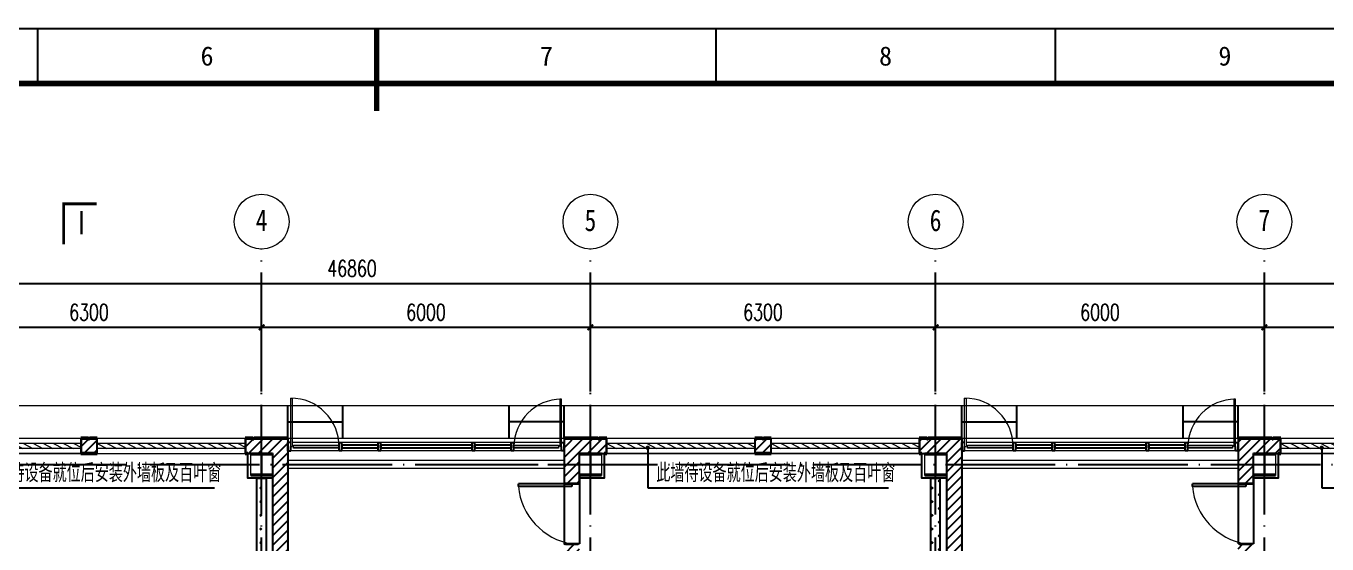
# Model space of a CAD drawing. Extents: x 3213259 to 3716512, y 332899 to 392399.
# Drawn here: x 3502183 to 3525925, y 382183 to 391638 of the extents above; entities that cross this region are included whole.
import ezdxf

# ---------------------------------------------------------------- set-up
doc = ezdxf.new("R2010")
doc.units = 0
doc.header["$LTSCALE"] = 1000
doc.header["$MEASUREMENT"] = 0
doc.linetypes.add('DOTE', pattern=[2.42, 2, -0.2, 0.02, -0.2])
doc.linetypes.add('HIDDEN', pattern=[0.375, 0.25, -0.125])
for name, color, linetype, lineweight in [('A-DOOR', 31, 'Continuous', 20), ('A-FLOR', 192, 'Continuous', 20), ('A-GLAZ-CURT', 52, 'Continuous', 20), ('A-GLAZ-CWMG', 51, 'Continuous', 20), ('A-Wall', 2, 'Continuous', 9), ('JZX_ViewLine', 30, 'Continuous', 0), ('S-GRID-IDEN', 7, 'Continuous', 18), ('window', 141, 'Continuous', 5)]:
    doc.layers.add(name, color=color, linetype=linetype, lineweight=lineweight)
for name, color, linetype in [('AXIS', 3, 'Continuous'), ('COLUMN', 2, 'Continuous'), ('DIM_LEAD', 3, 'Continuous'), ('DIM_SYMB', 3, 'Continuous'), ('DOTE', 1, 'DOTE'), ('JQFrame_DefaultLayer', 7, 'Continuous'), ('PUB_HATCH', 8, 'Continuous'), ('PUB_TEXT', 7, 'Continuous'), ('PUB_WALL', 9, 'Continuous'), ('sb', 6, 'Continuous'), ('STAIR', 40, 'Continuous'), ('WALL', 7, 'Continuous'), ('WALL-MOVE', 6, 'Continuous'), ('门坎', 4, 'Continuous'), ('防火外包', 12, 'Continuous')]:
    doc.layers.add(name, color=color, linetype=linetype)
doc.styles.add('_TCH_DIM_T3', font='SIMPLEX.shx', dxfattribs={"width": 0.705882, "bigfont": 'GBCBIG'})
doc.styles.add('JQFrame_markText', font='txt')
doc.styles.add('sepd_yb2', font='sepd_gbe.shx', dxfattribs={"width": 0.8, "bigfont": 'sepd_gbc.shx'})
doc.dimstyles.new('_TCH_ARCH&&100', dxfattribs={"dimtxt": 297.5, "dimasz": 100, "dimexe": 250, "dimexo": 300, "dimgap": 126.25, "dimtad": 1, "dimdec": 0, "dimzin": 0, "dimdsep": 46, "dimtxsty": '_TCH_DIM_T3', "dimblk": 'ARCHTICK', "dimcen": 0.09, "dimclrt": 7, "dimazin": 2, "dimtfac": 1, "dimtdec": 0, "dimtix": 1, "dimtmove": 2, "dimatfit": 3, "dimfxl": 1, "dimtolj": 1, "dimtzin": 0, "dimarcsym": 0})
pattern_1 = [(45, (-451208.51, -430878.23), (-88.388383, 88.388383), [])]
pattern_2 = [(45, (-451208.51, -430878.26), (-88.388383, 88.388383), [])]
pattern_3 = [(45, (-451166.04, -430932.16), (-125.000003, 125.000003), [40, -136.7767]), (135, (-450887.75, -430932.16), (-125.000003, -125.000003), [40, -136.7767])]

# ---------------------------------------------------------------- blocks, each defined once
blk = doc.blocks.new('轴网 - M_轴线标头 - 圆-208176--3_200m层平面图')
at = {"layer": 'S-GRID-IDEN'}
blk.add_circle((0, 0), 5, dxfattribs=at)
blk = doc.blocks.new('门嵌板_单开门2 - 门嵌板_单开门2-599347-_0_000m层平面图')
at = {"layer": 'A-DOOR'}
for p, q in [((-432.5, 15), (-432.5, 25)), ((-432.5, 25), (392.5, 25)), ((-432.5, -25), (-432.5, 15)), ((-432.5, 15), (392.5, 15)), ((392.5, 25), (392.5, 15)), ((392.5, 15), (392.5, -25)), ((392.5, -25), (-432.5, -25))]:
    blk.add_line(p, q, dxfattribs=at)
at = {"layer": 'A-DOOR', "lineweight": 15}
for p, q in [((442.5, 0), (417.5, 0)), ((417.5, -885), (417.5, 0)), ((442.5, 0), (442.5, -885)), ((442.5, -885), (417.5, -885))]:
    blk.add_line(p, q, dxfattribs=at)
blk.add_arc((442.5, 0), 885, 180, 270, dxfattribs=at)
blk = doc.blocks.new('门嵌板_单开门2 - 门嵌板_单开门2-599500-_0_000m层平面图')
at = {"layer": 'A-DOOR', "lineweight": 15}
for p, q in [((432.5, 865), (407.5, 865)), ((407.5, 865), (407.5, 0)), ((432.5, 0), (432.5, 865)), ((432.5, 0), (407.5, 0))]:
    blk.add_line(p, q, dxfattribs=at)
at = {"layer": 'A-DOOR'}
for p, q in [((-442.5, -15), (-442.5, 25)), ((-442.5, 25), (382.5, 25)), ((382.5, 25), (382.5, -15)), ((-442.5, -25), (-442.5, -15)), ((382.5, -15), (-442.5, -15)), ((382.5, -25), (-442.5, -25)), ((382.5, -15), (382.5, -25))]:
    blk.add_line(p, q, dxfattribs=at)
at = {"layer": 'A-DOOR', "lineweight": 15}
blk.add_arc((432.5, 0), 865, 90, 180, dxfattribs=at)
blk = doc.blocks.new('百叶 - 百叶-579332-_0_000m层平面图')
at = {"layer": 'A-GLAZ-CURT', "lineweight": 25}
for p, q in [((332, 25), (-332, 25)), ((-332, 25), (-332, -25)), ((332, 25), (332, -25)), ((-332, -25), (332, -25))]:
    blk.add_line(p, q, dxfattribs=at)
blk = doc.blocks.new('百叶 - 百叶-579357-_0_000m层平面图')
at = {"layer": 'A-GLAZ-CURT', "lineweight": 25}
for p, q in [((832, 25), (-832, 25)), ((-832, 25), (-832, -25)), ((832, 25), (832, -25)), ((-832, -25), (832, -25))]:
    blk.add_line(p, q, dxfattribs=at)
blk = doc.blocks.new('矩形竖梃 - 50 x 150mm-465404-_0_000m层平面图')
at = {"layer": 'A-GLAZ-CWMG'}
for p, q in [((-914, 12485), (-1774, 12485)), ((-914, 12335), (-1799, 12335))]:
    blk.add_line(p, q, dxfattribs=at)
blk = doc.blocks.new('矩形竖梃 - 50 x 150mm-465342-_0_000m层平面图')
at = {"layer": 'A-GLAZ-CWMG', "lineweight": 25}
for p, q in [((0, 75), (-50, 75)), ((-50, 75), (-50, 0)), ((0, 75), (0, -75)), ((-50, -75), (0, -75))]:
    blk.add_line(p, q, dxfattribs=at)
blk = doc.blocks.new('矩形竖梃 - 50 x 150mm-465405-_0_000m层平面图')
at = {"layer": 'A-GLAZ-CWMG', "lineweight": 25}
for p, q in [((25, 75), (-25, 75)), ((-25, 75), (-25, -75)), ((25, 75), (25, -75)), ((-25, -75), (25, -75))]:
    blk.add_line(p, q, dxfattribs=at)
blk = doc.blocks.new('矩形竖梃 - 50 x 150mm-465409-_0_000m层平面图')
at = {"layer": 'A-GLAZ-CWMG'}
for p, q in [((2226, 12485), (1562, 12485)), ((2226, 12335), (1562, 12335))]:
    blk.add_line(p, q, dxfattribs=at)
blk = doc.blocks.new('矩形竖梃 - 50 x 150mm-465410-_0_000m层平面图')
at = {"layer": 'A-GLAZ-CWMG'}
for p, q in [((1512, 12485), (-151, 12485)), ((1512, 12335), (-151, 12335))]:
    blk.add_line(p, q, dxfattribs=at)
blk = doc.blocks.new('矩形竖梃 - 50 x 150mm-465350-_0_000m层平面图')
at = {"layer": 'A-GLAZ-CWMG', "lineweight": 25}
for p, q in [((0, 75), (-50, 75)), ((-50, 75), (-50, 0)), ((0, 75), (0, -75)), ((-50, -75), (0, -75))]:
    blk.add_line(p, q, dxfattribs=at)
blk = doc.blocks.new('矩形竖梃 - 50 x 150mm-465417-_0_000m层平面图')
at = {"layer": 'A-GLAZ-CWMG', "lineweight": 25}
for p, q in [((25, 75), (-25, 75)), ((-25, 75), (-25, -75)), ((25, 75), (25, -75)), ((-25, -75), (25, -75))]:
    blk.add_line(p, q, dxfattribs=at)
blk = doc.blocks.new('矩形竖梃 - 50 x 150mm-465421-_0_000m层平面图')
at = {"layer": 'A-GLAZ-CWMG'}
for p, q in [((3116, 12485), (2276, 12485)), ((3141, 12335), (2276, 12335))]:
    blk.add_line(p, q, dxfattribs=at)
blk = doc.blocks.new('矩形竖梃 - 50 x 150mm-V2-_0_000m层平面图')
at = {"layer": 'A-GLAZ-CWMG', "lineweight": 25}
for p, q in [((25, 75), (-25, 75)), ((-25, 75), (-25, -75)), ((25, 75), (25, 25)), ((-25, -75), (25, -75)), ((25, -25), (25, -75))]:
    blk.add_line(p, q, dxfattribs=at)
blk = doc.blocks.new('400X400初设工字钢柱')
at = {"layer": 'COLUMN'}
for p, q in [((1414526, 738369), (1414126, 738369)), ((1414126, 738369), (1414126, 738353)), ((1414126, 738353), (1414321, 738353)), ((1414321, 738353), (1414321, 737985)), ((1414331, 737985), (1414331, 738353)), ((1414331, 738353), (1414526, 738353)), ((1414526, 738353), (1414526, 738369)), ((1414321, 737985), (1414126, 737985)), ((1414126, 737985), (1414126, 737969)), ((1414126, 737969), (1414526, 737969)), ((1414526, 737985), (1414331, 737985)), ((1414526, 737969), (1414526, 737985))]:
    blk.add_line(p, q, dxfattribs=at)
at = {"layer": 'JZX_ViewLine'}
blk.add_lwpolyline([(1414126, 738369), (1414526, 738369), (1414526, 737969), (1414126, 737969)], close=True, dxfattribs=at)
blk = doc.blocks.new('_ArchTick')
at = {"color": 0, "linetype": 'ByBlock', "const_width": 0.4}
blk.add_lwpolyline([(-0.5, -0.5), (0.5, 0.5)], dxfattribs=at)
blk = doc.blocks.new('*D88')
at = {"layer": 'AXIS', "color": 0, "lineweight": -2}
for p, q in [((1896632, 328076), (1896632, 329020)), ((1943492, 328076), (1943492, 329020)), ((1896632, 328770), (1943492, 328770))]:
    blk.add_line(p, q, dxfattribs=at)
at = {"layer": 'Defpoints', "color": 0}
for p in [(1943492, 328770), (1896632, 327776), (1943492, 327776)]:
    blk.add_point(p, dxfattribs=at)
at = {"layer": 'AXIS', "color": 0, "lineweight": -2, "xscale": 100, "yscale": 100, "zscale": 100, "rotation": 180}
blk.add_blockref('_ArchTick', (1896632, 328770), dxfattribs=at)
at = {"layer": 'AXIS', "color": 0, "lineweight": -2, "xscale": 100, "yscale": 100, "zscale": 100}
blk.add_blockref('_ArchTick', (1943492, 328770), dxfattribs=at)
at = {"layer": 'AXIS', "color": 7, "insert": (1920062, 329045), "char_height": 297.5, "attachment_point": 5, "style": '_TCH_DIM_T3'}
blk.add_mtext('\\A1;46860', dxfattribs=at)
blk = doc.blocks.new('*D92')
at = {"layer": 'AXIS', "color": 0, "lineweight": -2}
for p, q in [((1912112, 326797), (1912112, 328220)), ((1918412, 326797), (1918412, 328220)), ((1912112, 327970), (1918412, 327970))]:
    blk.add_line(p, q, dxfattribs=at)
at = {"layer": 'Defpoints', "color": 0}
for p in [(1918412, 327970), (1912112, 326497), (1918412, 326497)]:
    blk.add_point(p, dxfattribs=at)
at = {"layer": 'AXIS', "color": 0, "lineweight": -2, "xscale": 100, "yscale": 100, "zscale": 100, "rotation": 180}
blk.add_blockref('_ArchTick', (1912112, 327970), dxfattribs=at)
at = {"layer": 'AXIS', "color": 0, "lineweight": -2, "xscale": 100, "yscale": 100, "zscale": 100}
blk.add_blockref('_ArchTick', (1918412, 327970), dxfattribs=at)
at = {"layer": 'AXIS', "color": 7, "insert": (1915262, 328245), "char_height": 297.5, "attachment_point": 5, "style": '_TCH_DIM_T3'}
blk.add_mtext('\\A1;6300', dxfattribs=at)
blk = doc.blocks.new('*D93')
at = {"layer": 'AXIS', "color": 0, "lineweight": -2}
for p, q in [((1918412, 326797), (1918412, 328220)), ((1924412, 326797), (1924412, 328220)), ((1918412, 327970), (1924412, 327970))]:
    blk.add_line(p, q, dxfattribs=at)
at = {"layer": 'Defpoints', "color": 0}
for p in [(1924412, 327970), (1918412, 326497), (1924412, 326497)]:
    blk.add_point(p, dxfattribs=at)
at = {"layer": 'AXIS', "color": 0, "lineweight": -2, "xscale": 100, "yscale": 100, "zscale": 100, "rotation": 180}
blk.add_blockref('_ArchTick', (1918412, 327970), dxfattribs=at)
at = {"layer": 'AXIS', "color": 0, "lineweight": -2, "xscale": 100, "yscale": 100, "zscale": 100}
blk.add_blockref('_ArchTick', (1924412, 327970), dxfattribs=at)
at = {"layer": 'AXIS', "color": 7, "insert": (1921412, 328245), "char_height": 297.5, "attachment_point": 5, "style": '_TCH_DIM_T3'}
blk.add_mtext('\\A1;6000', dxfattribs=at)
blk = doc.blocks.new('*D94')
at = {"layer": 'AXIS', "color": 0, "lineweight": -2}
for p, q in [((1924412, 326797), (1924412, 328220)), ((1930712, 326797), (1930712, 328220)), ((1924412, 327970), (1930712, 327970))]:
    blk.add_line(p, q, dxfattribs=at)
at = {"layer": 'Defpoints', "color": 0}
for p in [(1930712, 327970), (1924412, 326497), (1930712, 326497)]:
    blk.add_point(p, dxfattribs=at)
at = {"layer": 'AXIS', "color": 0, "lineweight": -2, "xscale": 100, "yscale": 100, "zscale": 100, "rotation": 180}
blk.add_blockref('_ArchTick', (1924412, 327970), dxfattribs=at)
at = {"layer": 'AXIS', "color": 0, "lineweight": -2, "xscale": 100, "yscale": 100, "zscale": 100}
blk.add_blockref('_ArchTick', (1930712, 327970), dxfattribs=at)
at = {"layer": 'AXIS', "color": 7, "insert": (1927562, 328245), "char_height": 297.5, "attachment_point": 5, "style": '_TCH_DIM_T3'}
blk.add_mtext('\\A1;6300', dxfattribs=at)
blk = doc.blocks.new('*D95')
at = {"layer": 'AXIS', "color": 0, "lineweight": -2}
for p, q in [((1930712, 326797), (1930712, 328220)), ((1936712, 326797), (1936712, 328220)), ((1930712, 327970), (1936712, 327970))]:
    blk.add_line(p, q, dxfattribs=at)
at = {"layer": 'Defpoints', "color": 0}
for p in [(1936712, 327970), (1930712, 326497), (1936712, 326497)]:
    blk.add_point(p, dxfattribs=at)
at = {"layer": 'AXIS', "color": 0, "lineweight": -2, "xscale": 100, "yscale": 100, "zscale": 100, "rotation": 180}
blk.add_blockref('_ArchTick', (1930712, 327970), dxfattribs=at)
at = {"layer": 'AXIS', "color": 0, "lineweight": -2, "xscale": 100, "yscale": 100, "zscale": 100}
blk.add_blockref('_ArchTick', (1936712, 327970), dxfattribs=at)
at = {"layer": 'AXIS', "color": 7, "insert": (1933712, 328245), "char_height": 297.5, "attachment_point": 5, "style": '_TCH_DIM_T3'}
blk.add_mtext('\\A1;6000', dxfattribs=at)
blk = doc.blocks.new('*D96')
at = {"layer": 'AXIS', "color": 0, "lineweight": -2}
for p, q in [((1936712, 326797), (1936712, 328220)), ((1943012, 326797), (1943012, 328220)), ((1936712, 327970), (1943012, 327970))]:
    blk.add_line(p, q, dxfattribs=at)
at = {"layer": 'Defpoints', "color": 0}
for p in [(1943012, 327970), (1936712, 326497), (1943012, 326497)]:
    blk.add_point(p, dxfattribs=at)
at = {"layer": 'AXIS', "color": 0, "lineweight": -2, "xscale": 100, "yscale": 100, "zscale": 100, "rotation": 180}
blk.add_blockref('_ArchTick', (1936712, 327970), dxfattribs=at)
at = {"layer": 'AXIS', "color": 0, "lineweight": -2, "xscale": 100, "yscale": 100, "zscale": 100}
blk.add_blockref('_ArchTick', (1943012, 327970), dxfattribs=at)
at = {"layer": 'AXIS', "color": 7, "insert": (1939862, 328245), "char_height": 297.5, "attachment_point": 5, "style": '_TCH_DIM_T3'}
blk.add_mtext('\\A1;6300', dxfattribs=at)
blk = doc.blocks.new('$WINLIB2D$00000039')
at = {"color": 0}
for points in [[(-0.5, 0.5), (-0.5, -0.5)], [(0.5, 0.5), (-0.5, 0.5)], [(0.5, -0.5), (0.5, 0.5)], [(-0.5, 0.1667), (0.5, 0.1667)], [(-0.3839, -0.1667), (-0.448, 0.1667)], [(-0.3159, -0.1667), (-0.38, 0.1667)], [(-0.2479, -0.1667), (-0.312, 0.1667)], [(-0.1799, -0.1667), (-0.244, 0.1667)], [(-0.1119, -0.1667), (-0.176, 0.1667)], [(-0.0439, -0.1667), (-0.108, 0.1667)], [(0.0241, -0.1667), (-0.04, 0.1667)], [(0.0921, -0.1667), (0.028, 0.1667)], [(0.16, -0.1667), (0.0959, 0.1667)], [(0.228, -0.1667), (0.1639, 0.1667)], [(0.296, -0.1667), (0.2319, 0.1667)], [(0.364, -0.1667), (0.2999, 0.1667)], [(0.432, -0.1667), (0.3679, 0.1667)], [(0.5, -0.1667), (0.4359, 0.1667)], [(-0.4519, -0.1667), (-0.5, 0.0836)], [(-0.5, -0.1667), (0.5, -0.1667)], [(0.5, -0.5), (-0.5, -0.5)]]:
    blk.add_lwpolyline(points, dxfattribs=at)
blk = doc.blocks.new('JQStandardFrame-{1005C27A1A9F43F09286A26DEECC45FF}')
at = {"layer": 'JQFrame_DefaultLayer', "color": 3, "const_width": 1}
blk.add_lwpolyline([(371.5, 420), (371.5, 405)], dxfattribs=at)
at = {"layer": 'JQFrame_DefaultLayer', "color": 3}
blk.add_lwpolyline([(0, 0), (743, 0), (743, 420), (0, 420)], close=True, dxfattribs=at)
for points in [[(309.58, 420), (309.58, 410)], [(371.5, 420), (371.5, 410)], [(433.42, 420), (433.42, 410)], [(495.33, 420), (495.33, 410)]]:
    blk.add_lwpolyline(points, dxfattribs=at)
at = {"layer": 'JQFrame_DefaultLayer', "color": 3, "const_width": 1}
blk.add_lwpolyline([(25, 10), (733, 10), (733, 410), (25, 410)], close=True, dxfattribs=at)
at = {"layer": 'JQFrame_DefaultLayer', "color": 3, "char_height": 3.5, "attachment_point": 5, "style": 'JQFrame_markText'}
for s, insert in [('6', (340.54, 415)), ('7', (402.46, 415)), ('8', (464.37, 415)), ('9', (526.29, 415))]:
    blk.add_mtext(s, dxfattribs=dict(at, insert=insert))
blk = doc.blocks.new('D1')
at = {"layer": 'PUB_HATCH'}
h = blk.add_hatch(dxfattribs=at)
h.set_pattern_fill('普通砖', color=256, scale=50, style=0)
h.set_pattern_definition(pattern_1)
h.paths.add_polyline_path([(1915112.3, 325665.1), (1915412.3, 325665.1), (1915412.3, 325945.1), (1915112.3, 325945.1)])
h = blk.add_hatch(dxfattribs=at)
h.set_pattern_fill('普通砖', color=256, scale=50, style=0)
h.set_pattern_definition(pattern_1)
h.paths.add_polyline_path([(1918612.3, 325665.1), (1918892.3, 325945.1), (1918112.3, 325945.1), (1918112.3, 325665.1)])
h = blk.add_hatch(dxfattribs=at)
h.set_pattern_fill('普通砖', color=256, scale=50, style=0)
h.set_pattern_definition(pattern_2)
h.paths.add_polyline_path([(1918892.3, 325945.1), (1918612.3, 325665.1), (1918612.3, 316065.1), (1918892.3, 316345.1)])
h = blk.add_hatch(dxfattribs=at)
h.set_pattern_fill('普通砖', color=256, scale=50, style=0)
h.set_pattern_definition(pattern_2)
h.paths.add_polyline_path([(1924212.3, 325665.1), (1923932.3, 325945.1), (1923932.3, 325115.1), (1924212.3, 325115.1)])
h = blk.add_hatch(dxfattribs=at)
h.set_pattern_fill('普通砖', color=256, scale=50, style=0)
h.set_pattern_definition(pattern_1)
h.paths.add_polyline_path([(1923932.3, 325945.1), (1924212.3, 325665.1), (1924712.3, 325665.1), (1924712.3, 325945.1)])
h = blk.add_hatch(dxfattribs=at)
h.set_pattern_fill('普通砖', color=256, scale=50, style=0)
h.set_pattern_definition(pattern_1)
h.paths.add_polyline_path([(1927412.3, 325665.1), (1927712.3, 325665.1), (1927712.3, 325945.1), (1927412.3, 325945.1)])
h = blk.add_hatch(dxfattribs=at)
h.set_pattern_fill('普通砖', color=256, scale=50, style=0)
h.set_pattern_definition(pattern_1)
h.paths.add_polyline_path([(1930912.3, 325665.1), (1931192.3, 325945.1), (1930412.3, 325945.1), (1930412.3, 325665.1)])
h = blk.add_hatch(dxfattribs=at)
h.set_pattern_fill('普通砖', color=256, scale=50, style=0)
h.set_pattern_definition(pattern_2)
h.paths.add_polyline_path([(1931192.3, 325945.1), (1930912.3, 325665.1), (1930912.3, 316065.1), (1931192.3, 316345.1)])
h = blk.add_hatch(dxfattribs=at)
h.set_pattern_fill('普通砖', color=256, scale=50, style=0)
h.set_pattern_definition(pattern_2)
h.paths.add_polyline_path([(1936512.3, 325665.1), (1936232.3, 325945.1), (1936232.3, 325115.1), (1936512.3, 325115.1)])
h = blk.add_hatch(dxfattribs=at)
h.set_pattern_fill('普通砖', color=256, scale=50, style=0)
h.set_pattern_definition(pattern_1)
h.paths.add_polyline_path([(1936232.3, 325945.1), (1936512.3, 325665.1), (1937012.3, 325665.1), (1937012.3, 325945.1)])
h = blk.add_hatch(dxfattribs=at)
h.set_pattern_fill('石膏板', color=256, scale=50, style=0)
h.set_pattern_definition(pattern_3)
h.paths.add_polyline_path([(1918326.3, 316115.1), (1918498.3, 316115.1), (1918498.3, 325215.1), (1918326.3, 325215.1)])
h = blk.add_hatch(dxfattribs=at)
h.set_pattern_fill('石膏板', color=256, scale=50, style=0)
h.set_pattern_definition(pattern_3)
h.paths.add_polyline_path([(1930626.3, 316115.1), (1930798.3, 316115.1), (1930798.3, 325215.1), (1930626.3, 325215.1)])
h = blk.add_hatch(dxfattribs=at)
h.set_pattern_fill('普通砖', color=256, scale=50, style=0)
h.set_pattern_definition(pattern_2)
h.paths.add_polyline_path([(1924212.3, 317445.1), (1924212.3, 324015.1), (1923932.3, 324015.1), (1923932.3, 317445.1)])
h = blk.add_hatch(dxfattribs=at)
h.set_pattern_fill('普通砖', color=256, scale=50, style=0)
h.set_pattern_definition(pattern_2)
h.paths.add_polyline_path([(1936512.3, 317445.1), (1936512.3, 324015.1), (1936232.3, 324015.1), (1936232.3, 317445.1)])
at = {"layer": 'PUB_WALL'}
for points in [[(1915412.3, 325945.1), (1915112.3, 325945.1), (1915137.3, 325920.1), (1915387.3, 325920.1)], [(1915112.3, 325945.1), (1915112.3, 325665.1), (1915137.3, 325690.1), (1915137.3, 325920.1)], [(1915412.3, 325665.1), (1915412.3, 325945.1), (1915387.3, 325920.1), (1915387.3, 325690.1)], [(1918892.3, 325945.1), (1918112.3, 325945.1), (1918137.3, 325920.1), (1918867.3, 325920.1)], [(1918112.3, 325945.1), (1918112.3, 325665.1), (1918137.3, 325690.1), (1918137.3, 325920.1)], [(1918892.3, 325945.1), (1918892.3, 316345.1), (1918867.3, 316320.1), (1918867.3, 325920.1)], [(1923932.3, 325945.1), (1923932.3, 325115.1), (1923957.3, 325140.1), (1923957.3, 325920.1)], [(1924712.3, 325945.1), (1923932.3, 325945.1), (1923957.3, 325920.1), (1924687.3, 325920.1)], [(1924712.3, 325665.1), (1924712.3, 325945.1), (1924687.3, 325920.1), (1924687.3, 325690.1)], [(1927712.3, 325945.1), (1927412.3, 325945.1), (1927437.3, 325920.1), (1927687.3, 325920.1)], [(1927412.3, 325945.1), (1927412.3, 325665.1), (1927437.3, 325690.1), (1927437.3, 325920.1)], [(1927712.3, 325665.1), (1927712.3, 325945.1), (1927687.3, 325920.1), (1927687.3, 325690.1)], [(1931192.3, 325945.1), (1930412.3, 325945.1), (1930437.3, 325920.1), (1931167.3, 325920.1)], [(1930412.3, 325945.1), (1930412.3, 325665.1), (1930437.3, 325690.1), (1930437.3, 325920.1)], [(1931192.3, 325945.1), (1931192.3, 316345.1), (1931167.3, 316320.1), (1931167.3, 325920.1)], [(1936232.3, 325945.1), (1936232.3, 325115.1), (1936257.3, 325140.1), (1936257.3, 325920.1)], [(1937012.3, 325945.1), (1936232.3, 325945.1), (1936257.3, 325920.1), (1936987.3, 325920.1)], [(1937012.3, 325665.1), (1937012.3, 325945.1), (1936987.3, 325920.1), (1936987.3, 325690.1)], [(1915112.3, 325665.1), (1915412.3, 325665.1), (1915387.3, 325690.1), (1915137.3, 325690.1)], [(1918112.3, 325665.1), (1918612.3, 325665.1), (1918637.3, 325690.1), (1918137.3, 325690.1)], [(1918612.3, 325665.1), (1918612.3, 316065.1), (1918637.3, 316090.1), (1918637.3, 325690.1)], [(1924212.3, 325115.1), (1924212.3, 325665.1), (1924187.3, 325690.1), (1924187.3, 325140.1)], [(1924212.3, 325665.1), (1924712.3, 325665.1), (1924687.3, 325690.1), (1924187.3, 325690.1)], [(1927412.3, 325665.1), (1927712.3, 325665.1), (1927687.3, 325690.1), (1927437.3, 325690.1)], [(1930412.3, 325665.1), (1930912.3, 325665.1), (1930937.3, 325690.1), (1930437.3, 325690.1)], [(1930912.3, 325665.1), (1930912.3, 316065.1), (1930937.3, 316090.1), (1930937.3, 325690.1)], [(1936512.3, 325115.1), (1936512.3, 325665.1), (1936487.3, 325690.1), (1936487.3, 325140.1)], [(1936512.3, 325665.1), (1937012.3, 325665.1), (1936987.3, 325690.1), (1936487.3, 325690.1)], [(1918326.3, 316115.1), (1918326.3, 325215.1), (1918338.8, 325215.1), (1918338.8, 316115.1)], [(1918326.3, 325215.1), (1918498.3, 325215.1), (1918498.3, 325202.6), (1918326.3, 325202.6)], [(1918498.3, 316115.1), (1918498.3, 325215.1), (1918485.8, 325215.1), (1918485.8, 316115.1)], [(1923932.3, 325115.1), (1924212.3, 325115.1), (1924187.3, 325140.1), (1923957.3, 325140.1)], [(1930626.3, 316115.1), (1930626.3, 325215.1), (1930638.8, 325215.1), (1930638.8, 316115.1)], [(1930626.3, 325215.1), (1930798.3, 325215.1), (1930798.3, 325202.6), (1930626.3, 325202.6)], [(1930798.3, 316115.1), (1930798.3, 325215.1), (1930785.8, 325215.1), (1930785.8, 316115.1)], [(1936232.3, 325115.1), (1936512.3, 325115.1), (1936487.3, 325140.1), (1936257.3, 325140.1)], [(1924212.3, 324015.1), (1923932.3, 324015.1), (1923957.3, 323990.1), (1924187.3, 323990.1)], [(1936512.3, 324015.1), (1936232.3, 324015.1), (1936257.3, 323990.1), (1936487.3, 323990.1)]]:
    blk.add_hatch(color=2, dxfattribs=at).paths.add_polyline_path(points)
at = {"color": 3}
blk.add_line((1922737.9, 325464.8), (1923456.2, 325464.8), dxfattribs=at)
for p, q in [((1923097.3, 325065.1), (1923097.3, 325115.1)), ((1924072.3, 325115.1), (1923097.3, 325115.1)), ((1924072.3, 325065.1), (1923097.3, 325065.1)), ((1924072.3, 325115.1), (1924072.3, 325065.1)), ((1935397.3, 325065.1), (1935397.3, 325115.1)), ((1936372.3, 325115.1), (1935397.3, 325115.1)), ((1936372.3, 325065.1), (1935397.3, 325065.1)), ((1936372.3, 325115.1), (1936372.3, 325065.1))]:
    blk.add_line(p, q)
at = {"lineweight": 13}
for centre in [(1924270.9, 325176.9), (1936570.9, 325176.9)]:
    blk.add_arc(centre, 1178.7, 185.44328, 260.29573, dxfattribs=at)
at = {"layer": 'A-FLOR'}
for p, q in [((1918892.3, 325945.1), (1918942.3, 325945.1)), ((1918967.3, 325945.1), (1919892.3, 325945.1)), ((1922932.3, 325945.1), (1923857.3, 325945.1)), ((1923882.3, 325945.1), (1923932.3, 325945.1)), ((1931192.3, 325945.1), (1931242.3, 325945.1)), ((1931267.3, 325945.1), (1932192.3, 325945.1)), ((1935232.3, 325945.1), (1936157.3, 325945.1)), ((1936182.3, 325945.1), (1936232.3, 325945.1)), ((1923932.3, 325540.1), (1918892.3, 325540.1)), ((1936232.3, 325540.1), (1931192.3, 325540.1)), ((1923932.3, 325390.1), (1918892.3, 325390.1)), ((1936232.3, 325390.1), (1931192.3, 325390.1))]:
    blk.add_line(p, q, dxfattribs=at)
at = {"layer": 'A-Wall'}
for p, q in [((1912412.3, 325945.1), (1915112.3, 325945.1)), ((1924712.3, 325945.1), (1927412.3, 325945.1)), ((1927712.3, 325945.1), (1930412.3, 325945.1)), ((1937012.3, 325945.1), (1939712.3, 325945.1)), ((1915112.3, 325665.1), (1912412.3, 325665.1)), ((1918162.3, 325665.1), (1918212.3, 325665.1)), ((1924662.3, 325665.1), (1924612.3, 325665.1)), ((1927412.3, 325665.1), (1924712.3, 325665.1)), ((1930412.3, 325665.1), (1927712.3, 325665.1)), ((1930462.3, 325665.1), (1930512.3, 325665.1)), ((1936962.3, 325665.1), (1936912.3, 325665.1)), ((1939712.3, 325665.1), (1937012.3, 325665.1))]:
    blk.add_line(p, q, dxfattribs=at)
at = {"layer": 'A-Wall', "lineweight": 50}
for p, q in [((1915112.3, 325945.1), (1915252.3, 325945.1)), ((1915252.3, 325945.1), (1915252.3, 325935.1)), ((1915252.3, 325935.1), (1915272.3, 325935.1)), ((1915412.3, 325945.1), (1915272.3, 325945.1)), ((1915272.3, 325945.1), (1915272.3, 325935.1)), ((1918112.3, 325945.1), (1918252.3, 325945.1)), ((1918252.3, 325945.1), (1918252.3, 325935.1)), ((1918252.3, 325935.1), (1918272.3, 325935.1)), ((1918892.3, 325945.1), (1918272.3, 325945.1)), ((1918272.3, 325945.1), (1918272.3, 325935.1)), ((1923932.3, 325945.1), (1924552.3, 325945.1)), ((1924552.3, 325945.1), (1924552.3, 325935.1)), ((1924552.3, 325935.1), (1924572.3, 325935.1)), ((1924712.3, 325945.1), (1924572.3, 325945.1)), ((1924572.3, 325945.1), (1924572.3, 325935.1)), ((1927412.3, 325945.1), (1927552.3, 325945.1)), ((1927552.3, 325945.1), (1927552.3, 325935.1)), ((1927552.3, 325935.1), (1927572.3, 325935.1)), ((1927712.3, 325945.1), (1927572.3, 325945.1)), ((1927572.3, 325945.1), (1927572.3, 325935.1)), ((1930412.3, 325945.1), (1930552.3, 325945.1)), ((1930552.3, 325945.1), (1930552.3, 325935.1)), ((1930552.3, 325935.1), (1930572.3, 325935.1)), ((1931192.3, 325945.1), (1930572.3, 325945.1)), ((1930572.3, 325945.1), (1930572.3, 325935.1)), ((1936232.3, 325945.1), (1936852.3, 325945.1)), ((1936852.3, 325945.1), (1936852.3, 325935.1)), ((1936852.3, 325935.1), (1936872.3, 325935.1)), ((1937012.3, 325945.1), (1936872.3, 325945.1)), ((1936872.3, 325945.1), (1936872.3, 325935.1)), ((1915112.3, 325665.1), (1915412.3, 325665.1)), ((1918162.3, 325665.1), (1918112.3, 325665.1)), ((1924662.3, 325665.1), (1924712.3, 325665.1)), ((1927712.3, 325665.1), (1927412.3, 325665.1)), ((1930462.3, 325665.1), (1930412.3, 325665.1)), ((1936962.3, 325665.1), (1937012.3, 325665.1))]:
    blk.add_line(p, q, dxfattribs=at)
at = {"layer": 'DIM_LEAD'}
for p, q in [((1925457.5, 325771.2), (1925457.5, 325037.7)), ((1937757.5, 325771.2), (1937757.5, 325037.7)), ((1913157.5, 325037.7), (1917552.8, 325037.7)), ((1925457.5, 325037.7), (1929852.8, 325037.7)), ((1937757.5, 325037.7), (1942152.8, 325037.7))]:
    blk.add_line(p, q, dxfattribs=at)
at = {"layer": 'DIM_LEAD', "const_width": 40}
for points in [[(1925457.5, 325791.2, 1), (1925457.5, 325751.2, 1)], [(1937757.5, 325791.2, 1), (1937757.5, 325751.2, 1)]]:
    blk.add_lwpolyline(points, format="xyb", close=True, dxfattribs=at)
at = {"layer": 'DOTE'}
for p, q in [((1918412.3, 300352.3), (1918412.3, 329397.5)), ((1924412.3, 300352.3), (1924412.3, 329397.5)), ((1930712.3, 300352.3), (1930712.3, 329397.5)), ((1936712.3, 300352.3), (1936712.3, 329397.5)), ((1892174.5, 325465.1), (1948456.4, 325465.1))]:
    blk.add_line(p, q, dxfattribs=at)
at = {"layer": 'JZX_ViewLine'}
for p, q in [((1898383.4, 326545.1), (1944092.3, 326545.1)), ((1918892.3, 325945.1), (1923932.3, 325945.1)), ((1931192.3, 325945.1), (1936232.3, 325945.1))]:
    blk.add_line(p, q, dxfattribs=at)
at = {"layer": 'STAIR'}
for p, q in [((1918892.3, 325945.1), (1918892.3, 326545.1)), ((1919892.3, 325945.1), (1919892.3, 326545.1)), ((1922932.3, 325945.1), (1922932.3, 326545.1)), ((1923932.3, 325945.1), (1923932.3, 326545.1)), ((1931192.3, 325945.1), (1931192.3, 326545.1)), ((1932192.3, 325945.1), (1932192.3, 326545.1)), ((1935232.3, 325945.1), (1935232.3, 326545.1)), ((1936232.3, 325945.1), (1936232.3, 326545.1)), ((1918892.3, 326245.1), (1919892.3, 326245.1)), ((1923932.3, 326245.1), (1922932.3, 326245.1)), ((1931192.3, 326245.1), (1932192.3, 326245.1)), ((1936232.3, 326245.1), (1935232.3, 326245.1))]:
    blk.add_line(p, q, dxfattribs=at)
at = {"layer": 'WALL', "color": 2}
for p, q in [((1915412.3, 325945.1), (1915112.3, 325945.1)), ((1915112.3, 325945.1), (1915112.3, 325665.1)), ((1915412.3, 325665.1), (1915412.3, 325945.1)), ((1918892.3, 325945.1), (1918112.3, 325945.1)), ((1918112.3, 325945.1), (1918112.3, 325665.1)), ((1918892.3, 325945.1), (1918892.3, 316345.1)), ((1923932.3, 325945.1), (1923932.3, 325115.1)), ((1924712.3, 325945.1), (1923932.3, 325945.1)), ((1924712.3, 325665.1), (1924712.3, 325945.1)), ((1927712.3, 325945.1), (1927412.3, 325945.1)), ((1927412.3, 325945.1), (1927412.3, 325665.1)), ((1927712.3, 325665.1), (1927712.3, 325945.1)), ((1931192.3, 325945.1), (1930412.3, 325945.1)), ((1930412.3, 325945.1), (1930412.3, 325665.1)), ((1931192.3, 325945.1), (1931192.3, 316345.1)), ((1936232.3, 325945.1), (1936232.3, 325115.1)), ((1937012.3, 325945.1), (1936232.3, 325945.1)), ((1937012.3, 325665.1), (1937012.3, 325945.1)), ((1915112.3, 325665.1), (1915412.3, 325665.1)), ((1918112.3, 325665.1), (1918612.3, 325665.1)), ((1918612.3, 325665.1), (1918612.3, 316065.1)), ((1924212.3, 325115.1), (1924212.3, 325665.1)), ((1924212.3, 325665.1), (1924712.3, 325665.1)), ((1927412.3, 325665.1), (1927712.3, 325665.1)), ((1930412.3, 325665.1), (1930912.3, 325665.1)), ((1930912.3, 325665.1), (1930912.3, 316065.1)), ((1936512.3, 325115.1), (1936512.3, 325665.1)), ((1936512.3, 325665.1), (1937012.3, 325665.1)), ((1923932.3, 325115.1), (1924212.3, 325115.1)), ((1936232.3, 325115.1), (1936512.3, 325115.1)), ((1924212.3, 324015.1), (1923932.3, 324015.1)), ((1936512.3, 324015.1), (1936232.3, 324015.1))]:
    blk.add_line(p, q, dxfattribs=at)
at = {"layer": 'WALL-MOVE', "color": 2}
for p, q in [((1918326.3, 316115.1), (1918326.3, 325215.1)), ((1918326.3, 325215.1), (1918498.3, 325215.1)), ((1918498.3, 316115.1), (1918498.3, 325215.1)), ((1930626.3, 316115.1), (1930626.3, 325215.1)), ((1930626.3, 325215.1), (1930798.3, 325215.1)), ((1930798.3, 316115.1), (1930798.3, 325215.1))]:
    blk.add_line(p, q, dxfattribs=at)
at = {"layer": '门坎'}
for p, q in [((1923932.3, 325265.1), (1923932.3, 324265.1)), ((1923932.3, 325115.1), (1923932.3, 324015.1)), ((1924212.3, 325265.1), (1924212.3, 324265.1)), ((1924212.3, 325115.1), (1924212.3, 324015.1)), ((1936232.3, 325265.1), (1936232.3, 324265.1)), ((1936232.3, 325115.1), (1936232.3, 324015.1)), ((1936512.3, 325265.1), (1936512.3, 324265.1)), ((1936512.3, 325115.1), (1936512.3, 324015.1))]:
    blk.add_line(p, q, dxfattribs=at)
at = {"layer": '防火外包'}
for points in [[(1918612.3, 325215.1), (1918162.3, 325215.1), (1918162.3, 325665.1)], [(1924662.3, 325665.1), (1924662.3, 325215.1), (1924212.3, 325215.1)], [(1930912.3, 325215.1), (1930462.3, 325215.1), (1930462.3, 325665.1)], [(1936962.3, 325665.1), (1936962.3, 325215.1), (1936512.3, 325215.1)]]:
    blk.add_lwpolyline(points, dxfattribs=at)
at = {"layer": 'A-DOOR', "rotation": 180}
for p in [(1919384.8, 325792), (1931684.8, 325792)]:
    blk.add_blockref('门嵌板_单开门2 - 门嵌板_单开门2-599347-_0_000m层平面图', p, dxfattribs=at)
at = {"layer": 'A-DOOR'}
for p in [(1923449.8, 325792), (1935749.8, 325792)]:
    blk.add_blockref('门嵌板_单开门2 - 门嵌板_单开门2-599500-_0_000m层平面图', p, dxfattribs=at)
at = {"layer": 'A-GLAZ-CURT', "lineweight": 15}
for name, p in [('百叶 - 百叶-579332-_0_000m层平面图', (1920208.9, 325792.1)), ('百叶 - 百叶-579357-_0_000m层平面图', (1921422.3, 325792.1)), ('百叶 - 百叶-579332-_0_000m层平面图', (1922635.6, 325792.1)), ('百叶 - 百叶-579332-_0_000m层平面图', (1932508.9, 325792.1)), ('百叶 - 百叶-579357-_0_000m层平面图', (1933722.3, 325792.1)), ('百叶 - 百叶-579332-_0_000m层平面图', (1934935.6, 325792.1))]:
    blk.add_blockref(name, p, dxfattribs=at)
at = {"layer": 'A-GLAZ-CWMG', "rotation": 180}
for p in [(1918892.3, 325792.1), (1931192.3, 325792.1)]:
    blk.add_blockref('矩形竖梃 - 50 x 150mm-465350-_0_000m层平面图', p, dxfattribs=at)
at = {"layer": 'A-GLAZ-CWMG'}
for name, p in [('矩形竖梃 - 50 x 150mm-465404-_0_000m层平面图', (1920741.5, 313382.1)), ('矩形竖梃 - 50 x 150mm-465409-_0_000m层平面图', (1918314.8, 313382.1)), ('矩形竖梃 - 50 x 150mm-465410-_0_000m层平面图', (1920741.5, 313382.1)), ('矩形竖梃 - 50 x 150mm-465409-_0_000m层平面图', (1920741.5, 313382.1)), ('矩形竖梃 - 50 x 150mm-465421-_0_000m层平面图', (1920741.5, 313382.1)), ('矩形竖梃 - 50 x 150mm-465404-_0_000m层平面图', (1933041.5, 313382.1)), ('矩形竖梃 - 50 x 150mm-465409-_0_000m层平面图', (1930614.8, 313382.1)), ('矩形竖梃 - 50 x 150mm-465410-_0_000m层平面图', (1933041.5, 313382.1)), ('矩形竖梃 - 50 x 150mm-465409-_0_000m层平面图', (1933041.5, 313382.1)), ('矩形竖梃 - 50 x 150mm-465421-_0_000m层平面图', (1933041.5, 313382.1))]:
    blk.add_blockref(name, p, dxfattribs=at)
at = {"layer": 'A-GLAZ-CWMG', "lineweight": 25, "extrusion": (0, 0, -1), "rotation": 180}
for name, p in [('矩形竖梃 - 50 x 150mm-465417-_0_000m层平面图', (-1919852.3, 325792.1)), ('矩形竖梃 - 50 x 150mm-465405-_0_000m层平面图', (-1920565.6, 325792.1)), ('矩形竖梃 - 50 x 150mm-465405-_0_000m层平面图', (-1922278.9, 325792.1)), ('矩形竖梃 - 50 x 150mm-V2-_0_000m层平面图', (-1922992.3, 325792.1)), ('矩形竖梃 - 50 x 150mm-465342-_0_000m层平面图', (-1923932.3, 325792.1)), ('矩形竖梃 - 50 x 150mm-465417-_0_000m层平面图', (-1932152.3, 325792.1)), ('矩形竖梃 - 50 x 150mm-465405-_0_000m层平面图', (-1932865.6, 325792.1)), ('矩形竖梃 - 50 x 150mm-465405-_0_000m层平面图', (-1934578.9, 325792.1)), ('矩形竖梃 - 50 x 150mm-V2-_0_000m层平面图', (-1935292.3, 325792.1)), ('矩形竖梃 - 50 x 150mm-465342-_0_000m层平面图', (-1936232.3, 325792.1))]:
    blk.add_blockref(name, p, dxfattribs=at)
at = {"layer": 'COLUMN'}
for p in [(504086.4, -412704.1), (510086.4, -412704.1), (516386.4, -412704.1), (522386.4, -412704.1)]:
    blk.add_blockref('400X400初设工字钢柱', p, dxfattribs=at)
at = {"layer": 'S-GRID-IDEN', "xscale": 99.99999999999993, "yscale": 99.99999999999993, "zscale": 99.99999999999993}
for p in [(1918412.3, 329897.5), (1924412.3, 329897.5), (1930712.3, 329897.5), (1936712.3, 329897.5)]:
    blk.add_blockref('轴网 - M_轴线标头 - 圆-208176--3_200m层平面图', p, dxfattribs=at)
at = {"layer": 'window', "color": 0, "xscale": -2700, "yscale": -280, "zscale": -2700}
for p in [(1913762.3, 325805.1), (1916762.3, 325805.1), (1926062.3, 325805.1), (1929062.3, 325805.1), (1938362.3, 325805.1)]:
    blk.add_blockref('$WINLIB2D$00000039', p, dxfattribs=at)
at = {"layer": 'PUB_TEXT', "style": 'sepd_yb2', "width": 0.8}
for p in [(1913314.8, 325142.7), (1925614.8, 325142.7)]:
    blk.add_text('此墙待设备就位后安装外墙板及百叶窗', height=337.589, dxfattribs=at).set_placement(p)
at = {"layer": 'S-GRID-IDEN', "lineweight": 15, "char_height": 393.182, "width": 347.943, "attachment_point": 2, "line_spacing_factor": 0.887216, "style": 'sepd_yb2'}
for s, insert in [('\\f黑体|b0|i0|c134|p49|;4', (1918412.1, 330119.5)), ('\\f黑体|b0|i0|c134|p49|;5', (1924412.1, 330119.5)), ('\\f黑体|b0|i0|c134|p49|;6', (1930712.1, 330119.5)), ('\\f黑体|b0|i0|c134|p49|;7', (1936712.1, 330119.5))]:
    blk.add_mtext(s, dxfattribs=dict(at, insert=insert))
at = {"layer": 'AXIS', "color": 3}
for p1, p2, distance, picture, middle in [((1896632.3, 327776.2), (1943492.3, 327776.2), 994.3, '*D88', (1920062.3, 329045.5)), ((1912112.3, 326497.2), (1918412.3, 326497.2), 1473.3, '*D92', (1915262.3, 328245.5)), ((1918412.3, 326497.2), (1924412.3, 326497.2), 1473.3, '*D93', (1921412.3, 328245.5)), ((1924412.3, 326497.2), (1930712.3, 326497.2), 1473.3, '*D94', (1927562.3, 328245.5)), ((1930712.3, 326497.2), (1936712.3, 326497.2), 1473.3, '*D95', (1933712.3, 328245.5)), ((1936712.3, 326497.2), (1943012.3, 326497.2), 1473.3, '*D96', (1939862.3, 328245.5))]:
    dim = blk.add_aligned_dim(p1=p1, p2=p2, distance=distance, dimstyle='_TCH_ARCH&&100', dxfattribs=at)
    dim.commit()
    dim.dimension.update_dxf_attribs({"geometry": picture, "text_midpoint": middle})

msp = doc.modelspace()

# ---------------------------------------------------------------- linework, layer by layer
at = {"layer": 'DIM_SYMB', "const_width": 50}
msp.add_lwpolyline([(3503469.575, 388392.261), (3502869.575, 388392.261), (3502869.575, 387653.981)], dxfattribs=at)

# ---------------------------------------------------------------- block references
at = {"xscale": 100, "yscale": 100, "zscale": 100}
msp.add_blockref('JQStandardFrame-{1005C27A1A9F43F09286A26DEECC45FF}', (3471432.891, 349587.707), dxfattribs=at)
at = {"layer": 'sb', "color": 1, "linetype": 'HIDDEN', "lineweight": 25, "ltscale": 2}
msp.add_blockref('D1', (1588070.633, 58168.405), dxfattribs=at)

# ---------------------------------------------------------------- texts
at = {"layer": 'PUB_TEXT', "style": 'sepd_yb2', "width": 0.8}
msp.add_text('I', height=425, dxfattribs=at).set_placement((3503132.587, 387833.659))

doc.saveas('drawing.dxf')
